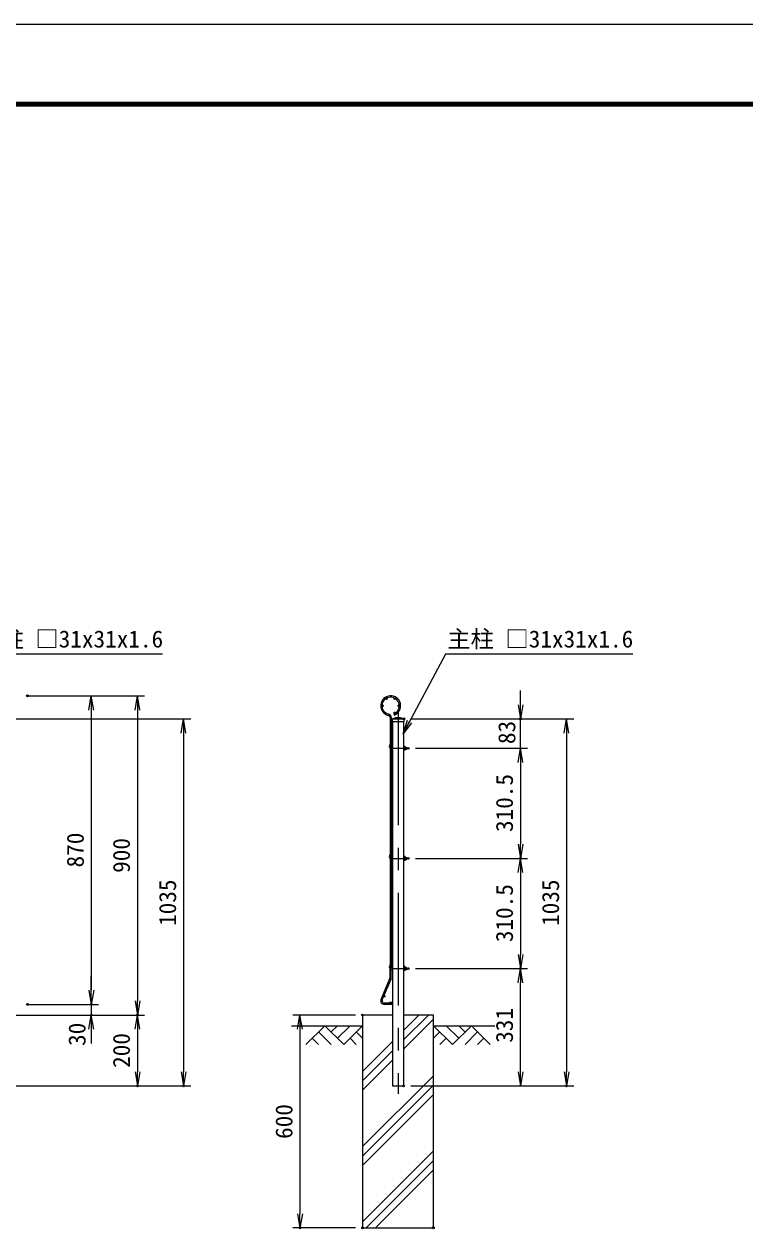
# Model space of a CAD drawing. Units: millimetres, scale not verified. Extents: x -4200 to 4200, y -2970 to 2970.
# Drawn here: x -734 to 1296, y -435 to 2970 of the extents above; entities that cross this region are included whole.
import ezdxf
from ezdxf.enums import TextEntityAlignment as Align

# ---------------------------------------------------------------- set-up
doc = ezdxf.new("R2010")
doc.units = ezdxf.units.MM
doc.header["$LTSCALE"] = 10
doc.header["$PDMODE"] = 32
doc.header["$PDSIZE"] = 5
doc.linetypes.add('USER1', pattern=[50.8, 31.75, -6.35, 6.35, -6.35])
for name, color, linetype, lineweight in [('0-2_D-STR4', 7, 'Continuous', 25), ('0-3_D-STR-DIM', 7, 'Continuous', 13), ('0-4_D-STR3', 3, 'Continuous', 13), ('0-5_D-BMK', 2, 'USER1', 13), ('0-6_D-STR1', 1, 'Continuous', 25), ('0-7_D-STR2', 7, 'Continuous', 13), ('0-8_D-DCR-HCH', 7, 'Continuous', 13), ('0-B_D-STR-TXT', 7, 'Continuous', 25), ('0-C_D-TTL', 7, 'Continuous', 25)]:
    doc.layers.add(name, color=color, linetype=linetype, lineweight=lineweight)
doc.layers.add('0-9_0', color=7, linetype='Continuous')
doc.layers.add('0-A_Defpoints', color=7, linetype='Continuous')
doc.styles.add('ＭＳ ゴシック', font='')
doc.styles.get('ＭＳ ゴシック').set_extended_font_data('MS Gothic')

# ---------------------------------------------------------------- blocks, each defined once
blk = doc.blocks.new('_Open')
at = {"layer": '0-9_0'}
blk.add_line((-10, 1.667), (0, 0), dxfattribs=at)
blk.add_lwpolyline([(-10, -1.667), (0, 0), (-10, 0)], dxfattribs=at)

msp = doc.modelspace()

# ---------------------------------------------------------------- linework, layer by layer
at = {"layer": '0-2_D-STR4'}
for p, q in [((19.37, 146.38), (219.37, 146.38)), ((419.37, 146.38), (591.9, 146.38))]:
    msp.add_line(p, q, dxfattribs=at)
msp.add_lwpolyline([(303.87, 176.38), (219.37, 176.38), (219.37, -423.62), (419.37, -423.62), (419.37, 176.38), (334.87, 176.38)], dxfattribs=at)
at = {"layer": '0-3_D-STR-DIM'}
for p, q in [((664.06, 1051.38), (664.06, 1091.38)), ((-724.99, 1076.38), (-524.99, 1076.38)), ((-704.99, 1076.38), (-394.99, 1076.38)), ((-544.99, 1036.38), (-544.99, 246.38)), ((-414.99, 1036.38), (-414.99, 216.38)), ((-963.95, 1011.38), (-264.99, 1011.38)), ((355.87, 1011.38), (684.06, 1011.38)), ((355.87, 1011.38), (814.06, 1011.38)), ((664.06, 928.38), (664.06, 1011.38)), ((-284.99, 971.38), (-284.99, 16.38)), ((794.06, 971.38), (794.06, 16.38)), ((368.2, 928.38), (684.06, 928.38)), ((368.2, 928.38), (684.06, 928.38)), ((664.06, 888.38), (664.06, 848.38)), ((664.06, 888.38), (664.06, 657.88)), ((368.2, 617.88), (684.06, 617.88)), ((368.2, 617.88), (684.06, 617.88)), ((664.06, 577.88), (664.06, 347.38)), ((368.2, 307.38), (684.06, 307.38)), ((368.2, 307.38), (684.06, 307.38)), ((-544.99, 246.38), (-544.99, 286.38)), ((664.06, 16.38), (664.06, 267.38)), ((-724.99, 206.38), (-524.99, 206.38)), ((-704.99, 206.38), (-524.99, 206.38)), ((-544.99, 206.38), (-544.99, 176.38)), ((-880.45, 176.38), (-524.99, 176.38)), ((-880.45, 176.38), (-394.99, 176.38)), ((-860.45, 176.38), (-394.99, 176.38)), ((199.37, 176.38), (22.97, 176.38)), ((-544.99, 136.38), (-544.99, 96.38)), ((-414.99, 136.38), (-414.99, 16.38)), ((42.97, 136.38), (42.97, -383.62)), ((-964.95, -23.62), (-394.99, -23.62)), ((-964.95, -23.62), (-264.99, -23.62)), ((354.87, -23.62), (684.06, -23.62)), ((354.87, -23.62), (814.06, -23.62)), ((199.37, -423.62), (22.97, -423.62))]:
    msp.add_line(p, q, dxfattribs=at)
at = {"layer": '0-4_D-STR3'}
for p, q in [((296.24, 938.27), (296.67, 938.84)), ((303.37, 939.09), (300.27, 941.43)), ((300.39, 935.14), (303.37, 939.09)), ((302.47, 930.98), (303.87, 930.98)), ((302.47, 925.78), (303.87, 925.78)), ((339, 933.9), (334.87, 933.9)), ((334.87, 933.9), (334.87, 922.85)), ((339, 931.14), (334.87, 931.14)), ((339, 925.61), (334.87, 925.61)), ((339, 922.85), (334.87, 922.85)), ((339.5, 932.53), (339.5, 924.04)), ((339.5, 925.78), (343.51, 925.78)), ((296.24, 627.77), (296.67, 628.34)), ((303.37, 628.59), (300.27, 630.93)), ((300.39, 624.64), (303.37, 628.59)), ((302.47, 620.48), (303.87, 620.48)), ((302.47, 615.28), (303.87, 615.28)), ((339, 623.4), (334.87, 623.4)), ((334.87, 623.4), (334.87, 612.35)), ((339, 620.64), (334.87, 620.64)), ((339, 615.11), (334.87, 615.11)), ((339.5, 622.03), (339.5, 613.54)), ((339.5, 615.28), (343.51, 615.28)), ((339, 612.35), (334.87, 612.35)), ((296.24, 317.27), (296.67, 317.84)), ((303.37, 318.09), (300.27, 320.43)), ((300.39, 314.14), (303.37, 318.09)), ((302.47, 309.98), (303.87, 309.98)), ((334.87, 312.9), (334.87, 301.85)), ((339, 312.9), (334.87, 312.9)), ((339, 310.14), (334.87, 310.14)), ((339.5, 311.53), (339.5, 303.04)), ((302.47, 304.78), (303.87, 304.78)), ((339, 304.61), (334.87, 304.61)), ((339, 301.85), (334.87, 301.85)), ((339.5, 304.78), (343.51, 304.78))]:
    msp.add_line(p, q, dxfattribs=at)
for points in [[(339.5, 930.98), (343.51, 930.98), (343.51, 925.78)], [(339.5, 620.48), (343.51, 620.48), (343.51, 615.28)], [(339.5, 309.98), (343.51, 309.98), (343.51, 304.78)]]:
    msp.add_lwpolyline(points, dxfattribs=at)
for centre, radius, start, end in [((302.47, 933.58), 7.8, 143, 221.96156), ((302.47, 933.58), 2.6, 143, 147.797), ((302.47, 933.58), 2.6, 212.203, 270), ((302.47, 933.58), 7.8, 253.6171, 270), ((334.84, 925.59), 0.031, 40.87793, 319.12207), ((331.62, 928.38), 7.88, 339.48158, 20.51842), ((337.38, 924.23), 2.13, 319.53759, 40.46241), ((337.35, 932.52), 2.16, 320.19668, 39.80332), ((340.47, 928.38), 4, 319.4584, 40.5416), ((302.47, 623.08), 7.8, 143, 221.96156), ((302.47, 623.08), 2.6, 143, 147.797), ((302.47, 623.08), 2.6, 212.203, 270), ((302.47, 623.08), 7.8, 253.6171, 270), ((334.84, 615.09), 0.031, 40.87793, 319.12207), ((331.62, 617.88), 7.88, 339.48158, 20.51842), ((337.38, 613.73), 2.13, 319.53759, 40.46241), ((337.35, 622.02), 2.16, 320.19668, 39.80332), ((340.47, 617.88), 4, 319.4584, 40.5416), ((302.47, 312.58), 7.8, 143, 221.96156), ((302.47, 312.58), 2.6, 143, 147.797), ((302.47, 312.58), 2.6, 212.203, 270), ((331.62, 307.38), 7.88, 339.48158, 20.51842), ((337.35, 311.52), 2.16, 320.19668, 39.80332), ((340.47, 307.38), 4, 319.4584, 40.5416), ((302.47, 312.58), 7.8, 253.6171, 270), ((334.84, 304.59), 0.031, 40.87793, 319.12207), ((337.38, 303.23), 2.13, 319.53759, 40.46241)]:
    msp.add_arc(centre, radius, start, end, dxfattribs=at)
at = {"layer": '0-5_D-BMK'}
for p, q in [((319.37, 1028.88), (319.37, -45.38)), ((302.47, 928.38), (348.2, 928.38)), ((302.47, 617.88), (348.2, 617.88)), ((302.47, 307.38), (348.2, 307.38))]:
    msp.add_line(p, q, dxfattribs=at)
at = {"layer": '0-6_D-STR1'}
for p, q in [((302.87, 1011.38), (313.37, 1015.38)), ((302.87, 1011.38), (335.87, 1011.38)), ((302.87, 1011.38), (302.87, 1004.38)), ((302.87, 1004.38), (335.87, 1004.38)), ((303.87, 1004.38), (303.87, -23.62)), ((313.37, 1015.38), (325.37, 1015.38)), ((325.37, 1015.38), (335.87, 1011.38)), ((334.87, 1004.38), (334.87, -23.62)), ((335.87, 1011.38), (335.87, 1004.38)), ((303.87, -23.62), (334.87, -23.62))]:
    msp.add_line(p, q, dxfattribs=at)
at = {"layer": '0-7_D-STR2'}
for p, q in [((307.31, 1025.63), (308.61, 1022.28)), ((296.67, 1014.97), (296.67, 932.38)), ((300.27, 1014.97), (300.27, 932.38)), ((296.67, 932.38), (296.67, 311.38)), ((300.27, 932.38), (300.27, 311.38)), ((296.67, 281.43), (296.67, 311.38)), ((300.27, 281.43), (300.27, 311.38)), ((271.26, 220.28), (296.16, 278.93)), ((274.58, 218.88), (299.47, 277.53)), ((302.27, 209.98), (280.47, 209.98)), ((302.27, 206.38), (280.47, 206.38)), ((302.27, 209.98), (302.27, 206.38))]:
    msp.add_line(p, q, dxfattribs=at)
for centre in [(287.17, 1067.95), (309.77, 1067.95), (275.87, 1048.38), (309.77, 1028.8), (321.07, 1048.38), (302.07, 932.38), (302.07, 777.38), (302.07, 621.88), (302.07, 592.08), (302.07, 452.08), (302.07, 311.38), (281, 229.4), (298.77, 211.78)]:
    msp.add_circle(centre, 1.8, dxfattribs=at)
for centre, radius, start, end in [((298.47, 1048.38), 28, 291.25, 256.20952), ((298.47, 1048.38), 24.4, 291.25, 256.20952), ((290.27, 1014.97), 10, 0, 76.20952), ((290.27, 1014.97), 6.4, 0, 76.20952), ((290.27, 281.43), 6.4, 337, 0), ((290.27, 281.43), 10, 337, 0), ((280.47, 216.38), 10, 157, 270), ((280.47, 216.38), 6.4, 157, 270)]:
    msp.add_arc(centre, radius, start, end, dxfattribs=at)
at = {"layer": '0-8_D-DCR-HCH'}
for p, q in [((334.87, 106.46), (404.78, 176.38)), ((334.87, 132.98), (378.27, 176.38)), ((112.94, 146.38), (59.73, 93.16)), ((112.94, 146.38), (166.15, 93.16)), ((130.68, 128.64), (148.42, 146.38)), ((148.42, 110.9), (183.89, 146.38)), ((166.15, 93.16), (219.37, 146.38)), ((334.87, 79.94), (419.37, 164.44)), ((472.58, 93.16), (419.37, 146.38)), ((490.32, 110.9), (454.84, 146.38)), ((525.79, 146.38), (472.58, 93.16)), ((508.15, 128.55), (490.32, 146.38)), ((525.79, 146.38), (579, 93.16)), ((77.47, 110.9), (95.29, 93.16)), ((95.21, 128.64), (130.84, 93.16)), ((183.89, 110.9), (201.71, 93.16)), ((201.63, 128.64), (219.37, 110.98)), ((437.1, 128.64), (419.37, 110.98)), ((454.84, 110.9), (437.02, 93.16)), ((543.53, 128.64), (507.89, 93.16)), ((561.27, 110.9), (543.45, 93.16)), ((219.37, 17.48), (303.87, 101.98)), ((219.37, -9.04), (303.87, 75.46)), ((219.37, -35.56), (303.87, 48.94)), ((219.37, -194.66), (419.37, 5.34)), ((219.37, -221.17), (419.37, -21.17)), ((219.37, -247.69), (419.37, -47.69)), ((219.37, -406.79), (419.37, -206.79)), ((229.05, -423.62), (419.37, -233.31)), ((255.56, -423.62), (419.37, -259.82)), ((414.66, -423.62), (419.37, -418.92))]:
    msp.add_line(p, q, dxfattribs=at)
at = {"layer": '0-A_Defpoints'}
for p in [(-724.99, 1076.38), (335.87, 1011.38), (664.06, 1011.38), (348.2, 928.38), (348.2, 617.88), (664.06, 617.88), (348.2, 307.38), (664.06, 307.38), (-724.99, 206.38), (-544.99, 206.38), (-544.99, 176.38), (-414.99, 176.38), (219.37, 176.38), (-414.99, -23.62), (-284.99, -23.62), (334.87, -23.62), (794.06, -23.62), (42.97, -423.62), (219.37, -423.62), (219.37, -423.62), (419.37, -423.62)]:
    msp.add_point(p, dxfattribs=at)
at = {"layer": '0-B_D-STR-TXT', "lineweight": 13}
for points in [[(-344.06, 1193.89), (-871.3, 1193.89), (-991.09, 970.25)], [(980.33, 1193.89), (453.09, 1193.89), (333.3, 970.25)]]:
    msp.add_lwpolyline(points, dxfattribs=at)
at = {"layer": '0-C_D-TTL', "color": 2}
msp.add_lwpolyline([(-4200, 2970), (4200, 2970), (4200, -2970), (-4200, -2970)], close=True, dxfattribs=at)
at = {"layer": '0-C_D-TTL'}
for points in [[(-3930, 2750), (3930, 2750), (3930, -2750), (-3930, -2750)], [(-3927.5, 2747.5), (3927.5, 2747.5), (3927.5, -2747.5), (-3927.5, -2747.5)], [(-3925, 2745), (3925, 2745), (3925, -2745), (-3925, -2745)], [(-3922.5, 2742.5), (3922.5, 2742.5), (3922.5, -2742.5), (-3922.5, -2742.5)], [(-3920, 2740), (3920, 2740), (3920, -2740), (-3920, -2740)]]:
    msp.add_lwpolyline(points, close=True, dxfattribs=at)

# ---------------------------------------------------------------- block references
at = {"layer": '0-3_D-STR-DIM', "xscale": 4, "yscale": 4}
for p, rotation in [((-544.99, 1076.38), 90), ((-414.99, 1076.38), 90), ((664.06, 1011.38), 270), ((-284.99, 1011.38), 90), ((794.06, 1011.38), 90), ((664.06, 928.38), 90), ((664.06, 928.38), 90), ((664.06, 617.88), 270), ((664.06, 617.88), 90), ((664.06, 307.38), 270), ((664.06, 307.38), 90), ((-544.99, 206.38), 270), ((-544.99, 206.38), 270), ((-414.99, 176.38), 270), ((-544.99, 176.38), 90), ((-414.99, 176.38), 90), ((42.97, 176.38), 90), ((-414.99, -23.62), 270), ((-284.99, -23.62), 270), ((664.06, -23.62), 270), ((794.06, -23.62), 270), ((42.97, -423.62), 270)]:
    msp.add_blockref('_Open', p, dxfattribs=dict(at, rotation=rotation))
at = {"layer": '0-B_D-STR-TXT', "xscale": 4, "yscale": 4, "rotation": 241.82519}
msp.add_blockref('_Open', (332.36, 968.48), dxfattribs=at)

# ---------------------------------------------------------------- texts
at = {"layer": '0-3_D-STR-DIM', "style": 'ＭＳ ゴシック'}
for s, p in [('83', (664.06, 940.32)), ('310.5', (657.31, 692.4)), ('870', (-551.74, 592.5)), ('900', (-421.74, 577.25)), ('1035', (-291.74, 427.63)), ('1035', (787.31, 427.63)), ('310.5', (657.31, 381.9)), ('331', (657.31, 98.08)), ('30', (-546.86, 89.29)), ('200', (-421.74, 27.38)), ('600', (36.23, -172.87))]:
    msp.add_text(s, height=48.09, rotation=90, dxfattribs=at).set_placement(p, align=Align.BOTTOM_LEFT)
at = {"layer": '0-B_D-STR-TXT', "style": 'ＭＳ ゴシック'}
for p in [(-866.45, 1198.15), (457.94, 1198.15)]:
    msp.add_text('主柱 □31x31x1.6', height=48.09, dxfattribs=at).set_placement(p, align=Align.BOTTOM_LEFT)

doc.saveas('drawing.dxf')
